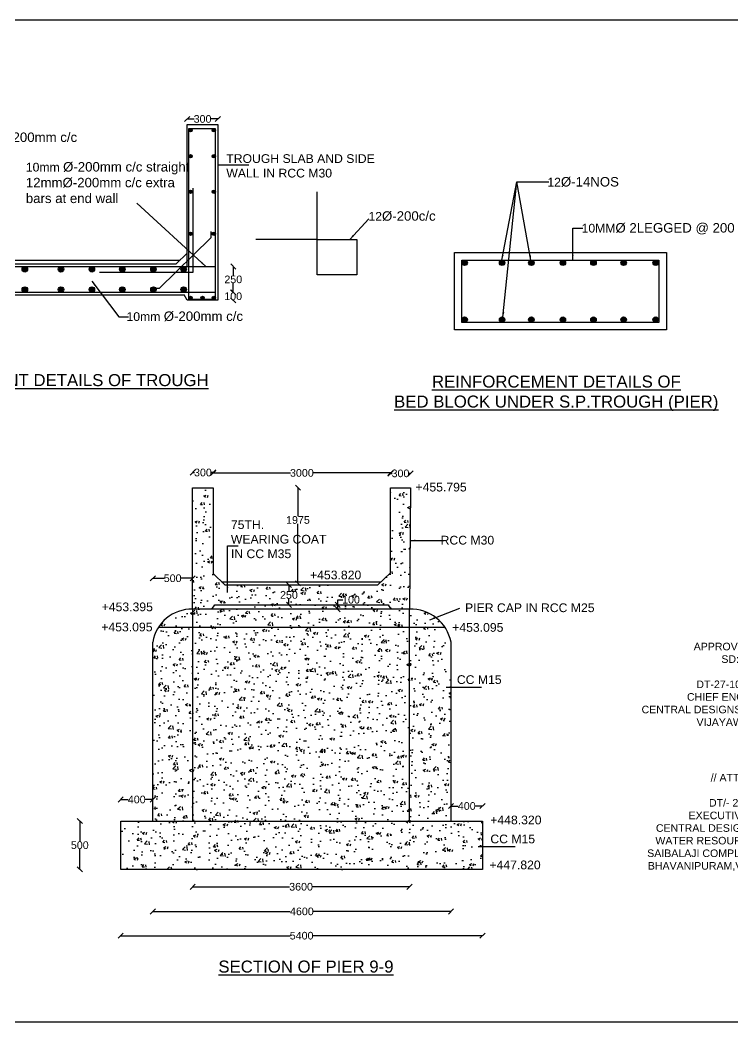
# Model space of a CAD drawing. Header units: millimetres. Extents: x 5124 to 6568637, y 2311 to 91879094.
# Drawn here: x 3815456 to 3828519, y 45935775 to 45954141 of the extents above; entities that cross this region are included whole.
import ezdxf

# ---------------------------------------------------------------- set-up
doc = ezdxf.new("R2010")
doc.units = ezdxf.units.MM
doc.header["$MEASUREMENT"] = 0
doc.layers.add('DRAWING', color=7, linetype='Continuous')
doc.layers.add('TEXT', color=7, linetype='Continuous')
doc.styles.get("Standard").update_dxf_attribs({"font": 'arial.ttf', "height": 140})
doc.dimstyles.get("Standard").update_dxf_attribs({"dimtxt": 200, "dimasz": 110, "dimexe": 0.18, "dimexo": 0.0625, "dimgap": 0.09, "dimtad": 0, "dimtih": 1, "dimtoh": 1, "dimdec": 0, "dimzin": 0, "dimdsep": 46, "dimtxsty": 'Standard', "dimblk": 'OBLIQUE', "dimcen": 0.09, "dimse1": 1, "dimse2": 1, "dimadec": 0, "dimazin": 0, "dimtfac": 1, "dimtdec": 0, "dimtofl": 0, "dimtmove": 0, "dimatfit": 3, "dimfxl": 1, "dimtolj": 1, "dimtzin": 0, "dimarcsym": 0})

# ---------------------------------------------------------------- blocks, each defined once
blk = doc.blocks.new('_Oblique')
at = {"color": 0, "linetype": 'ByBlock', "lineweight": -2}
blk.add_line((-0.5, -0.5), (0.5, 0.5), dxfattribs=at)
blk = doc.blocks.new('*D89')
at = {"layer": 'Defpoints', "color": 0, "linetype": 'Continuous', "transparency": 16777216}
for p in [(3819081, 45952327), (3818518, 45952228), (3819081, 45952228)]:
    blk.add_point(p, dxfattribs=at)
at = {"layer": 'TEXT', "color": 0, "linetype": 'Continuous', "lineweight": -2, "transparency": 16777216}
for p, q in [((3818518, 45952327), (3818645, 45952327)), ((3819081, 45952327), (3818954, 45952327))]:
    blk.add_line(p, q, dxfattribs=at)
at = {"layer": 'TEXT', "color": 0, "linetype": 'Continuous', "lineweight": -2, "transparency": 16777216, "xscale": 95, "yscale": 95, "zscale": 95, "rotation": 180}
blk.add_blockref('_Oblique', (3818518, 45952327), dxfattribs=at)
at = {"layer": 'TEXT', "color": 0, "linetype": 'Continuous', "lineweight": -2, "transparency": 16777216, "xscale": 95, "yscale": 95, "zscale": 95}
blk.add_blockref('_Oblique', (3819081, 45952327), dxfattribs=at)
at = {"layer": 'TEXT', "color": 0, "linetype": 'Continuous', "transparency": 16777216, "insert": (3818800, 45952327), "char_height": 140, "attachment_point": 5}
blk.add_mtext('\\A1;300', dxfattribs=at)
blk = doc.blocks.new('*D90')
at = {"layer": 'Defpoints', "color": 0, "linetype": 'Continuous', "transparency": 16777216}
for p in [(3819025, 45949623), (3819363, 45949623), (3819034, 45949150)]:
    blk.add_point(p, dxfattribs=at)
at = {"layer": 'TEXT', "color": 0, "linetype": 'Continuous', "lineweight": -2, "transparency": 16777216}
for p, q in [((3819363, 45949623), (3819363, 45949458)), ((3819363, 45949150), (3819363, 45949315))]:
    blk.add_line(p, q, dxfattribs=at)
at = {"layer": 'TEXT', "color": 0, "linetype": 'Continuous', "lineweight": -2, "transparency": 16777216, "xscale": 95, "yscale": 95, "zscale": 95}
for p, rotation in [((3819363, 45949623), 90), ((3819363, 45949150), 270)]:
    blk.add_blockref('_Oblique', p, dxfattribs=dict(at, rotation=rotation))
at = {"layer": 'TEXT', "color": 0, "linetype": 'Continuous', "transparency": 16777216, "insert": (3819363, 45949386), "char_height": 140, "attachment_point": 5}
blk.add_mtext('\\A1;250', dxfattribs=at)
blk = doc.blocks.new('*D91')
at = {"layer": 'Defpoints', "color": 0, "linetype": 'Continuous', "transparency": 16777216}
for p in [(3819034, 45949150), (3819081, 45949004), (3819361, 45949150)]:
    blk.add_point(p, dxfattribs=at)
at = {"layer": 'TEXT', "color": 0, "linetype": 'Continuous', "lineweight": -2, "transparency": 16777216}
for p, q in [((3819361, 45949150), (3819361, 45949148)), ((3819361, 45949004), (3819361, 45949005))]:
    blk.add_line(p, q, dxfattribs=at)
at = {"layer": 'TEXT', "color": 0, "linetype": 'Continuous', "lineweight": -2, "transparency": 16777216, "xscale": 95, "yscale": 95, "zscale": 95}
for p, rotation in [((3819361, 45949150), 90), ((3819361, 45949004), 270)]:
    blk.add_blockref('_Oblique', p, dxfattribs=dict(at, rotation=rotation))
at = {"layer": 'TEXT', "color": 0, "linetype": 'Continuous', "transparency": 16777216, "insert": (3819361, 45949077), "char_height": 140, "attachment_point": 5}
blk.add_mtext('\\A1;100', dxfattribs=at)
blk = doc.blocks.new('*D103')
at = {"layer": 'Defpoints', "color": 0, "linetype": 'Continuous', "transparency": 16777216}
for p in [(3818996, 45945846), (3818618, 45945568), (3818996, 45945568)]:
    blk.add_point(p, dxfattribs=at)
at = {"layer": 'DRAWING', "color": 0, "linetype": 'Continuous', "lineweight": -2, "transparency": 16777216}
for p, q in [((3818618, 45945846), (3818652, 45945846)), ((3818996, 45945846), (3818961, 45945846))]:
    blk.add_line(p, q, dxfattribs=at)
at = {"layer": 'DRAWING', "color": 0, "linetype": 'Continuous', "lineweight": -2, "transparency": 16777216, "xscale": 95, "yscale": 95, "zscale": 95, "rotation": 180}
blk.add_blockref('_Oblique', (3818618, 45945846), dxfattribs=at)
at = {"layer": 'DRAWING', "color": 0, "linetype": 'Continuous', "lineweight": -2, "transparency": 16777216, "xscale": 95, "yscale": 95, "zscale": 95}
blk.add_blockref('_Oblique', (3818996, 45945846), dxfattribs=at)
at = {"layer": 'DRAWING', "color": 0, "linetype": 'Continuous', "transparency": 16777216, "insert": (3818807, 45945846), "char_height": 140, "attachment_point": 5}
blk.add_mtext('\\A1;300', dxfattribs=at)
blk = doc.blocks.new('*D104')
at = {"layer": 'Defpoints', "color": 0, "linetype": 'Continuous', "transparency": 16777216}
for p in [(3822244, 45945839), (3818996, 45945568), (3822244, 45945568)]:
    blk.add_point(p, dxfattribs=at)
at = {"layer": 'DRAWING', "color": 0, "linetype": 'Continuous', "lineweight": -2, "transparency": 16777216}
for p, q in [((3818996, 45945839), (3820411, 45945839)), ((3822244, 45945839), (3820829, 45945839))]:
    blk.add_line(p, q, dxfattribs=at)
at = {"layer": 'DRAWING', "color": 0, "linetype": 'Continuous', "lineweight": -2, "transparency": 16777216, "xscale": 95, "yscale": 95, "zscale": 95, "rotation": 180}
blk.add_blockref('_Oblique', (3818996, 45945839), dxfattribs=at)
at = {"layer": 'DRAWING', "color": 0, "linetype": 'Continuous', "lineweight": -2, "transparency": 16777216, "xscale": 95, "yscale": 95, "zscale": 95}
blk.add_blockref('_Oblique', (3822244, 45945839), dxfattribs=at)
at = {"layer": 'DRAWING', "color": 0, "linetype": 'Continuous', "transparency": 16777216, "insert": (3820620, 45945839), "char_height": 140, "attachment_point": 5}
blk.add_mtext('\\A1;3000', dxfattribs=at)
blk = doc.blocks.new('*D105')
at = {"layer": 'Defpoints', "color": 0, "linetype": 'Continuous', "transparency": 16777216}
for p in [(3822610, 45945830), (3822244, 45945568), (3822610, 45945565)]:
    blk.add_point(p, dxfattribs=at)
at = {"layer": 'DRAWING', "color": 0, "linetype": 'Continuous', "lineweight": -2, "transparency": 16777216}
for p, q in [((3822244, 45945830), (3822272, 45945830)), ((3822610, 45945830), (3822581, 45945830))]:
    blk.add_line(p, q, dxfattribs=at)
at = {"layer": 'DRAWING', "color": 0, "linetype": 'Continuous', "lineweight": -2, "transparency": 16777216, "xscale": 95, "yscale": 95, "zscale": 95, "rotation": 180}
blk.add_blockref('_Oblique', (3822244, 45945830), dxfattribs=at)
at = {"layer": 'DRAWING', "color": 0, "linetype": 'Continuous', "lineweight": -2, "transparency": 16777216, "xscale": 95, "yscale": 95, "zscale": 95}
blk.add_blockref('_Oblique', (3822610, 45945830), dxfattribs=at)
at = {"layer": 'DRAWING', "color": 0, "linetype": 'Continuous', "transparency": 16777216, "insert": (3822427, 45945830), "char_height": 140, "attachment_point": 5}
blk.add_mtext('\\A1;300', dxfattribs=at)
blk = doc.blocks.new('*D106')
at = {"layer": 'Defpoints', "color": 0, "linetype": 'Continuous', "transparency": 16777216}
for p in [(3818996, 45945568), (3819178, 45943816), (3820548, 45943816)]:
    blk.add_point(p, dxfattribs=at)
at = {"layer": 'DRAWING', "color": 0, "linetype": 'Continuous', "lineweight": -2, "transparency": 16777216}
for p, q in [((3820548, 45945568), (3820548, 45945048)), ((3820548, 45943816), (3820548, 45944905))]:
    blk.add_line(p, q, dxfattribs=at)
at = {"layer": 'DRAWING', "color": 0, "linetype": 'Continuous', "lineweight": -2, "transparency": 16777216, "xscale": 95, "yscale": 95, "zscale": 95}
for p, rotation in [((3820548, 45945568), 90), ((3820548, 45943816), 270)]:
    blk.add_blockref('_Oblique', p, dxfattribs=dict(at, rotation=rotation))
at = {"layer": 'DRAWING', "color": 0, "linetype": 'Continuous', "transparency": 16777216, "insert": (3820548, 45944976), "char_height": 140, "attachment_point": 5}
blk.add_mtext('\\A1;1975', dxfattribs=at)
blk = doc.blocks.new('*D107')
at = {"layer": 'Defpoints', "color": 0, "linetype": 'Continuous', "transparency": 16777216}
for p in [(3820383, 45943785), (3820383, 45943420), (3820383, 45943420)]:
    blk.add_point(p, dxfattribs=at)
at = {"layer": 'DRAWING', "color": 0, "linetype": 'Continuous', "lineweight": -2, "transparency": 16777216}
for p, q in [((3820383, 45943785), (3820383, 45943674)), ((3820383, 45943420), (3820383, 45943531))]:
    blk.add_line(p, q, dxfattribs=at)
at = {"layer": 'DRAWING', "color": 0, "linetype": 'Continuous', "lineweight": -2, "transparency": 16777216, "xscale": 95, "yscale": 95, "zscale": 95}
for p, rotation in [((3820383, 45943785), 90), ((3820383, 45943420), 270)]:
    blk.add_blockref('_Oblique', p, dxfattribs=dict(at, rotation=rotation))
at = {"layer": 'DRAWING', "color": 0, "linetype": 'Continuous', "transparency": 16777216, "insert": (3820383, 45943602), "char_height": 140, "attachment_point": 5}
blk.add_mtext('\\A1;250', dxfattribs=at)
blk = doc.blocks.new('*D108')
at = {"layer": 'Defpoints', "color": 0, "linetype": 'Continuous', "transparency": 16777216}
for p in [(3821277, 45943420), (3821277, 45943420), (3821277, 45943342)]:
    blk.add_point(p, dxfattribs=at)
at = {"layer": 'DRAWING', "color": 0, "linetype": 'Continuous', "lineweight": -2, "transparency": 16777216}
for p, q in [((3821277, 45943420), (3821277, 45943514)), ((3821277, 45943514), (3821372, 45943514)), ((3821277, 45943342), (3821277, 45943420))]:
    blk.add_line(p, q, dxfattribs=at)
at = {"layer": 'DRAWING', "color": 0, "linetype": 'Continuous', "lineweight": -2, "transparency": 16777216, "xscale": 95, "yscale": 95, "zscale": 95}
for p, rotation in [((3821277, 45943420), 90), ((3821277, 45943342), 270)]:
    blk.add_blockref('_Oblique', p, dxfattribs=dict(at, rotation=rotation))
at = {"layer": 'DRAWING', "color": 0, "linetype": 'Continuous', "transparency": 16777216, "insert": (3821520, 45943514), "char_height": 140, "attachment_point": 5}
blk.add_mtext('\\A1;100', dxfattribs=at)
blk = doc.blocks.new('*D109')
at = {"layer": 'Defpoints', "color": 0, "linetype": 'Continuous', "transparency": 16777216}
for p in [(3818618, 45943908), (3817888, 45942736), (3818618, 45942736)]:
    blk.add_point(p, dxfattribs=at)
at = {"layer": 'DRAWING', "color": 0, "linetype": 'Continuous', "lineweight": -2, "transparency": 16777216}
for p, q in [((3817888, 45943908), (3818098, 45943908)), ((3818618, 45943908), (3818407, 45943908))]:
    blk.add_line(p, q, dxfattribs=at)
at = {"layer": 'DRAWING', "color": 0, "linetype": 'Continuous', "lineweight": -2, "transparency": 16777216, "xscale": 95, "yscale": 95, "zscale": 95, "rotation": 180}
blk.add_blockref('_Oblique', (3817888, 45943908), dxfattribs=at)
at = {"layer": 'DRAWING', "color": 0, "linetype": 'Continuous', "lineweight": -2, "transparency": 16777216, "xscale": 95, "yscale": 95, "zscale": 95}
blk.add_blockref('_Oblique', (3818618, 45943908), dxfattribs=at)
at = {"layer": 'DRAWING', "color": 0, "linetype": 'Continuous', "transparency": 16777216, "insert": (3818252, 45943908), "char_height": 140, "attachment_point": 5}
blk.add_mtext('\\A1;500', dxfattribs=at)
blk = doc.blocks.new('*D110')
at = {"layer": 'Defpoints', "color": 0, "linetype": 'Continuous', "transparency": 16777216}
for p in [(3823930, 45939733), (3823352, 45939458), (3823930, 45939458)]:
    blk.add_point(p, dxfattribs=at)
at = {"layer": 'DRAWING', "color": 0, "linetype": 'Continuous', "lineweight": -2, "transparency": 16777216}
for p, q in [((3823352, 45939733), (3823484, 45939733)), ((3823930, 45939733), (3823798, 45939733))]:
    blk.add_line(p, q, dxfattribs=at)
at = {"layer": 'DRAWING', "color": 0, "linetype": 'Continuous', "lineweight": -2, "transparency": 16777216, "xscale": 95, "yscale": 95, "zscale": 95, "rotation": 180}
blk.add_blockref('_Oblique', (3823352, 45939733), dxfattribs=at)
at = {"layer": 'DRAWING', "color": 0, "linetype": 'Continuous', "lineweight": -2, "transparency": 16777216, "xscale": 95, "yscale": 95, "zscale": 95}
blk.add_blockref('_Oblique', (3823930, 45939733), dxfattribs=at)
at = {"layer": 'DRAWING', "color": 0, "linetype": 'Continuous', "transparency": 16777216, "insert": (3823641, 45939733), "char_height": 140, "attachment_point": 5}
blk.add_mtext('\\A1;400', dxfattribs=at)
blk = doc.blocks.new('*D111')
at = {"layer": 'Defpoints', "color": 0, "linetype": 'Continuous', "transparency": 16777216}
for p in [(3817300, 45939852), (3817300, 45939458), (3817888, 45939458)]:
    blk.add_point(p, dxfattribs=at)
at = {"layer": 'DRAWING', "color": 0, "linetype": 'Continuous', "lineweight": -2, "transparency": 16777216}
for p, q in [((3817300, 45939852), (3817437, 45939852)), ((3817888, 45939852), (3817751, 45939852))]:
    blk.add_line(p, q, dxfattribs=at)
at = {"layer": 'DRAWING', "color": 0, "linetype": 'Continuous', "lineweight": -2, "transparency": 16777216, "xscale": 95, "yscale": 95, "zscale": 95, "rotation": 180}
blk.add_blockref('_Oblique', (3817300, 45939852), dxfattribs=at)
at = {"layer": 'DRAWING', "color": 0, "linetype": 'Continuous', "lineweight": -2, "transparency": 16777216, "xscale": 95, "yscale": 95, "zscale": 95}
blk.add_blockref('_Oblique', (3817888, 45939852), dxfattribs=at)
at = {"layer": 'DRAWING', "color": 0, "linetype": 'Continuous', "transparency": 16777216, "insert": (3817594, 45939852), "char_height": 140, "attachment_point": 5}
blk.add_mtext('\\A1;400', dxfattribs=at)
blk = doc.blocks.new('*D112')
at = {"layer": 'Defpoints', "color": 0, "linetype": 'Continuous', "transparency": 16777216}
for p in [(3817300, 45939458), (3816550, 45938572), (3817300, 45938572)]:
    blk.add_point(p, dxfattribs=at)
at = {"layer": 'DRAWING', "color": 0, "linetype": 'Continuous', "lineweight": -2, "transparency": 16777216}
for p, q in [((3816550, 45939458), (3816550, 45939087)), ((3816550, 45938572), (3816550, 45938943))]:
    blk.add_line(p, q, dxfattribs=at)
at = {"layer": 'DRAWING', "color": 0, "linetype": 'Continuous', "lineweight": -2, "transparency": 16777216, "xscale": 95, "yscale": 95, "zscale": 95}
for p, rotation in [((3816550, 45939458), 90), ((3816550, 45938572), 270)]:
    blk.add_blockref('_Oblique', p, dxfattribs=dict(at, rotation=rotation))
at = {"layer": 'DRAWING', "color": 0, "linetype": 'Continuous', "transparency": 16777216, "insert": (3816550, 45939015), "char_height": 140, "attachment_point": 5}
blk.add_mtext('\\A1;500', dxfattribs=at)
blk = doc.blocks.new('*D113')
at = {"layer": 'Defpoints', "color": 0, "linetype": 'Continuous', "transparency": 16777216}
for p in [(3818618, 45939458), (3822592, 45939458), (3822592, 45938253)]:
    blk.add_point(p, dxfattribs=at)
at = {"layer": 'DRAWING', "color": 0, "linetype": 'Continuous', "lineweight": -2, "transparency": 16777216}
for p, q in [((3818618, 45938253), (3820396, 45938253)), ((3822592, 45938253), (3820814, 45938253))]:
    blk.add_line(p, q, dxfattribs=at)
at = {"layer": 'DRAWING', "color": 0, "linetype": 'Continuous', "lineweight": -2, "transparency": 16777216, "xscale": 95, "yscale": 95, "zscale": 95, "rotation": 180}
blk.add_blockref('_Oblique', (3818618, 45938253), dxfattribs=at)
at = {"layer": 'DRAWING', "color": 0, "linetype": 'Continuous', "lineweight": -2, "transparency": 16777216, "xscale": 95, "yscale": 95, "zscale": 95}
blk.add_blockref('_Oblique', (3822592, 45938253), dxfattribs=at)
at = {"layer": 'DRAWING', "color": 0, "linetype": 'Continuous', "transparency": 16777216, "insert": (3820605, 45938253), "char_height": 140, "attachment_point": 5}
blk.add_mtext('\\A1;3600', dxfattribs=at)
blk = doc.blocks.new('*D114')
at = {"layer": 'Defpoints', "color": 0, "linetype": 'Continuous', "transparency": 16777216}
for p in [(3817888, 45939458), (3823352, 45939458), (3823352, 45937801)]:
    blk.add_point(p, dxfattribs=at)
at = {"layer": 'DRAWING', "color": 0, "linetype": 'Continuous', "lineweight": -2, "transparency": 16777216}
for p, q in [((3817888, 45937801), (3820408, 45937801)), ((3823352, 45937801), (3820832, 45937801))]:
    blk.add_line(p, q, dxfattribs=at)
at = {"layer": 'DRAWING', "color": 0, "linetype": 'Continuous', "lineweight": -2, "transparency": 16777216, "xscale": 95, "yscale": 95, "zscale": 95, "rotation": 180}
blk.add_blockref('_Oblique', (3817888, 45937801), dxfattribs=at)
at = {"layer": 'DRAWING', "color": 0, "linetype": 'Continuous', "lineweight": -2, "transparency": 16777216, "xscale": 95, "yscale": 95, "zscale": 95}
blk.add_blockref('_Oblique', (3823352, 45937801), dxfattribs=at)
at = {"layer": 'DRAWING', "color": 0, "linetype": 'Continuous', "transparency": 16777216, "insert": (3820620, 45937801), "char_height": 140, "attachment_point": 5}
blk.add_mtext('\\A1;4600', dxfattribs=at)
blk = doc.blocks.new('*D115')
at = {"layer": 'Defpoints', "color": 0, "linetype": 'Continuous', "transparency": 16777216}
for p in [(3817300, 45938572), (3823930, 45938572), (3823930, 45937356)]:
    blk.add_point(p, dxfattribs=at)
at = {"layer": 'DRAWING', "color": 0, "linetype": 'Continuous', "lineweight": -2, "transparency": 16777216}
for p, q in [((3817300, 45937356), (3820406, 45937356)), ((3823930, 45937356), (3820824, 45937356))]:
    blk.add_line(p, q, dxfattribs=at)
at = {"layer": 'DRAWING', "color": 0, "linetype": 'Continuous', "lineweight": -2, "transparency": 16777216, "xscale": 95, "yscale": 95, "zscale": 95, "rotation": 180}
blk.add_blockref('_Oblique', (3817300, 45937356), dxfattribs=at)
at = {"layer": 'DRAWING', "color": 0, "linetype": 'Continuous', "lineweight": -2, "transparency": 16777216, "xscale": 95, "yscale": 95, "zscale": 95}
blk.add_blockref('_Oblique', (3823930, 45937356), dxfattribs=at)
at = {"layer": 'DRAWING', "color": 0, "linetype": 'Continuous', "transparency": 16777216, "insert": (3820615, 45937356), "char_height": 140, "attachment_point": 5}
blk.add_mtext('\\A1;5400', dxfattribs=at)

msp = doc.modelspace()

# ---------------------------------------------------------------- hatches: boundary and pattern name
at = {"layer": 'DRAWING', "linetype": 'Continuous'}
for points in [[(3818610.5, 45952122.3, 1), (3818549.3, 45952122.3, 1)], [(3819037.2, 45952122.3, 1), (3818975.9, 45952122.3, 1)], [(3818610.5, 45951642.9, 1), (3818549.3, 45951642.9, 1)], [(3819037.2, 45951642.9, 1), (3818975.9, 45951642.9, 1)], [(3818610.5, 45950994, 1), (3818549.3, 45950994, 1)], [(3819037.2, 45950994, 1), (3818975.9, 45950994, 1)], [(3818610.5, 45950224.7, 1), (3818549.3, 45950224.7, 1)], [(3819037.2, 45950224.7, 1), (3818975.9, 45950224.7, 1)], [(3823653.1, 45949691, 0.3893795), (3823607, 45949741.2), (3823598.4, 45949741.2, 0.3893795), (3823552.3, 45949691, 0.2952176), (3823582, 45949645), (3823623.4, 45949645, 0.2952176)], [(3824339, 45949691, 0.3893795), (3824292.9, 45949741.2), (3824284.3, 45949741.2, 0.3893795), (3824238.2, 45949691, 0.2952176), (3824267.9, 45949645), (3824309.2, 45949645, 0.2952176)], [(3824876, 45949691, 0.3893795), (3824829.9, 45949741.2), (3824821.2, 45949741.2, 0.3893795), (3824775.1, 45949691, 0.2952176), (3824804.9, 45949645), (3824846.2, 45949645, 0.2952176)], [(3825453.2, 45949691, 0.3893795), (3825407.1, 45949741.2), (3825398.5, 45949741.2, 0.3893795), (3825352.4, 45949691, 0.2952176), (3825382.1, 45949645), (3825423.4, 45949645, 0.2952176)], [(3826013.6, 45949691, 0.3893795), (3825967.5, 45949741.2), (3825958.9, 45949741.2, 0.3893795), (3825912.8, 45949691, 0.2952176), (3825942.6, 45949645), (3825983.9, 45949645, 0.2952176)], [(3826566.3, 45949691, 0.3893795), (3826520.2, 45949741.2), (3826511.6, 45949741.2, 0.3893795), (3826465.5, 45949691, 0.2952176), (3826495.2, 45949645), (3826536.6, 45949645, 0.2952176)], [(3827154.2, 45949691, 0.3893795), (3827108.1, 45949741.2), (3827099.5, 45949741.2, 0.3893795), (3827053.4, 45949691, 0.2952176), (3827083.1, 45949645), (3827124.4, 45949645, 0.2952176)], [(3815593.5, 45949572.4, 0.3893795), (3815547.4, 45949622.6), (3815538.8, 45949622.6, 0.3893795), (3815492.7, 45949572.4, 0.2952176), (3815522.4, 45949526.5), (3815563.8, 45949526.5, 0.2952176)], [(3816256, 45949572.4, 0.3893795), (3816209.9, 45949622.6), (3816201.3, 45949622.6, 0.3893795), (3816155.2, 45949572.4, 0.2952176), (3816184.9, 45949526.5), (3816226.2, 45949526.5, 0.2952176)], [(3816822.5, 45949572.4, 0.3893795), (3816776.4, 45949622.6), (3816767.7, 45949622.6, 0.3893795), (3816721.6, 45949572.4, 0.2952176), (3816751.4, 45949526.5), (3816792.7, 45949526.5, 0.2952176)], [(3817379.3, 45949572.4, 0.3893795), (3817333.2, 45949622.6), (3817324.6, 45949622.6, 0.3893795), (3817278.5, 45949572.4, 0.2952176), (3817308.2, 45949526.5), (3817349.6, 45949526.5, 0.2952176)], [(3817950.3, 45949572.4, 0.3893795), (3817904.2, 45949622.6), (3817895.6, 45949622.6, 0.3893795), (3817849.5, 45949572.4, 0.2952176), (3817879.2, 45949526.5), (3817920.5, 45949526.5, 0.2952176)], [(3818504.1, 45949572.4, 0.3893795), (3818458, 45949622.6), (3818449.4, 45949622.6, 0.3893795), (3818403.3, 45949572.4, 0.2952176), (3818433, 45949526.5), (3818474.3, 45949526.5, 0.2952176)], [(3815593.5, 45949200.5, 0.3893795), (3815547.4, 45949250.8), (3815538.8, 45949250.8, 0.3893795), (3815492.7, 45949200.5, 0.2952176), (3815522.4, 45949154.6), (3815563.8, 45949154.6, 0.2952176)], [(3816256, 45949200.5, 0.3893795), (3816209.9, 45949250.8), (3816201.3, 45949250.8, 0.3893795), (3816155.2, 45949200.5, 0.2952176), (3816184.9, 45949154.6), (3816226.2, 45949154.6, 0.2952176)], [(3816822.5, 45949200.5, 0.3893795), (3816776.4, 45949250.8), (3816767.7, 45949250.8, 0.3893795), (3816721.6, 45949200.5, 0.2952176), (3816751.4, 45949154.6), (3816792.7, 45949154.6, 0.2952176)], [(3817379.3, 45949200.5, 0.3893795), (3817333.2, 45949250.8), (3817324.6, 45949250.8, 0.3893795), (3817278.5, 45949200.5, 0.2952176), (3817308.2, 45949154.6), (3817349.6, 45949154.6, 0.2952176)], [(3817950.3, 45949200.5, 0.3893795), (3817904.2, 45949250.8), (3817895.6, 45949250.8, 0.3893795), (3817849.5, 45949200.5, 0.2952176), (3817879.2, 45949154.6), (3817920.5, 45949154.6, 0.2952176)], [(3818504.1, 45949200.5, 0.3893795), (3818458, 45949250.8), (3818449.4, 45949250.8, 0.3893795), (3818403.3, 45949200.5, 0.2952176), (3818433, 45949154.6), (3818474.3, 45949154.6, 0.2952176)], [(3818610.5, 45949046.7, 1), (3818549.3, 45949046.7, 1)], [(3818830.3, 45949046.7, 1), (3818769, 45949046.7, 1)], [(3819037.2, 45949046.7, 1), (3818975.9, 45949046.7, 1)], [(3823653.1, 45948647.6, 0.3893795), (3823607, 45948697.8), (3823598.4, 45948697.8, 0.3893795), (3823552.3, 45948647.6, 0.2952176), (3823582, 45948601.6), (3823623.4, 45948601.6, 0.2952176)], [(3824339, 45948647.6, 0.3893795), (3824292.9, 45948697.8), (3824284.3, 45948697.8, 0.3893795), (3824238.2, 45948647.6, 0.2952176), (3824267.9, 45948601.6), (3824309.2, 45948601.6, 0.2952176)], [(3824876, 45948647.6, 0.3893795), (3824829.9, 45948697.8), (3824821.2, 45948697.8, 0.3893795), (3824775.1, 45948647.6, 0.2952176), (3824804.9, 45948601.6), (3824846.2, 45948601.6, 0.2952176)], [(3825453.2, 45948647.6, 0.3893795), (3825407.1, 45948697.8), (3825398.5, 45948697.8, 0.3893795), (3825352.4, 45948647.6, 0.2952176), (3825382.1, 45948601.6), (3825423.4, 45948601.6, 0.2952176)], [(3826013.6, 45948647.6, 0.3893795), (3825967.5, 45948697.8), (3825958.9, 45948697.8, 0.3893795), (3825912.8, 45948647.6, 0.2952176), (3825942.6, 45948601.6), (3825983.9, 45948601.6, 0.2952176)], [(3826566.3, 45948647.6, 0.3893795), (3826520.2, 45948697.8), (3826511.6, 45948697.8, 0.3893795), (3826465.5, 45948647.6, 0.2952176), (3826495.2, 45948601.6), (3826536.6, 45948601.6, 0.2952176)], [(3827154.2, 45948647.6, 0.3893795), (3827108.1, 45948697.8), (3827099.5, 45948697.8, 0.3893795), (3827053.4, 45948647.6, 0.2952176), (3827083.1, 45948601.6), (3827124.4, 45948601.6, 0.2952176)]]:
    msp.add_hatch(color=256, dxfattribs=at).paths.add_polyline_path(points)
h = msp.add_hatch(dxfattribs=at)
h.set_pattern_fill('AR-CONC', color=256, scale=65, style=0)
h.set_pattern_definition([(50, (0, 0), (466.2191187, -40.7888877), [48.75, -536.25]), (355, (0, 0), (-90.188367, 488.924887), [39, -429]), (100.4514, (38.85, -3.4), (376.031098, 448.1357023), [41.4311235, -455.742373]), (46.1842, (0, 130), (693.7066816, -107.587359), [73.125, -804.375]), (96.6356, (57.8, 121.03), (607.530759, 633.176616), [62.146687, -683.61345]), (351.1842, (0, 130), (607.530264, 633.177091), [58.5, -643.5]), (21, (65, 97.5), (387.989584, -261.702279), [48.75, -536.25]), (326, (65, 97.5), (158.1549657, 471.3475293), [39, -429]), (71.4514, (97.33, 75.7), (546.1447086, 209.644823), [41.4311235, -455.742373]), (37.5, (0, 0), (7.90390596, 216.381005), [0, -423.8, 0, -435.5, 0, -430.625]), (7.5, (0, 0), (170.9951993, 256.3676127), [0, -248.3, 0, -414.05, 0, -164.125]), (327.5, (-144.95, 0), (346.9845835, -14.6606666), [0, -162.5, 0, -507, 0, -672.75]), (317.5, (-209.95, 0), (379.07101, 65.0682385), [0, -211.25, 0, -336.7, 0, -477.75])])
h.paths.add_polyline_path([(3822592.5, 45943009.5), (3818617.5, 45943009.5), (3818617.5, 45939458.5), (3822592.5, 45939458.5)])
h.paths.add_polyline_path([(3823929.5, 45939458.5), (3817300.5, 45939458.5), (3817300.5, 45938571.5), (3823929.5, 45938571.5)])
h.paths.add_polyline_path([(3818617.5, 45943009.5), (3817991.2, 45943009.5, 0.1028749), (3817887.5, 45942736), (3817887.5, 45939458.5), (3818617.5, 45939458.5)])
h.paths.add_polyline_path([(3823352.5, 45942736, 0.099905), (3823240.3, 45943009.5), (3822592.5, 45943009.5), (3822592.5, 45939458.5), (3823352.5, 45939458.5)])
h.paths.add_polyline_path([(3822592.5, 45943341.5), (3822592.5, 45943009.5), (3823240.3, 45943009.5, 0.2600621)])
h.paths.add_polyline_path([(3822592.5, 45943341.5), (3818617.5, 45943341.5), (3818617.5, 45943009.5), (3822592.5, 45943009.5)])
h.paths.add_polyline_path([(3818617.5, 45943341.5, 0.2639009), (3817991.2, 45943009.5), (3818617.5, 45943009.5)])
h.paths.add_polyline_path([(3822610, 45945567.5), (3822243.5, 45945567.5), (3822243.5, 45944010), (3822012, 45943785), (3819208.5, 45943785), (3818996, 45943998), (3818996, 45945568.5), (3818617.5, 45945568.5), (3818617.5, 45943341.5), (3818971, 45943341.5), (3819027.5, 45943419.5), (3822200.5, 45943419.5), (3822249.5, 45943341.5), (3822592.5, 45943341.5, -0.0008361), (3822595, 45943341.6)])
h.paths.add_polyline_path([(3822200.5, 45943419.5), (3819027.5, 45943419.5), (3818971, 45943341.5), (3822249.5, 45943341.5)], flags=16)

# ---------------------------------------------------------------- linework, layer by layer
msp.add_line((3811117.6, 45949150.1), (3819033.9, 45949150.1), dxfattribs=at)
for points in [[(3839827.2, 45954140.8), (3806984.1, 45954140.8), (3806984.1, 45935774.9), (3839827.2, 45935774.9)], [(3820901.8, 45950119.8), (3821625.6, 45950119.8), (3821625.6, 45949472.8), (3820901.8, 45949472.8)], [(3823415, 45949879.2), (3827301.7, 45949879.2), (3827301.7, 45948459.2), (3823415, 45948459.2)], [(3823553, 45949741.2), (3827163.7, 45949741.2), (3827163.7, 45948597.2), (3823553, 45948597.2)], [(3818617.5, 45939458.5), (3822592.5, 45939458.5), (3822592.5, 45943341.5), (3818617.5, 45943341.5)], [(3817300.5, 45939458.5), (3823929.5, 45939458.5), (3823929.5, 45938571.5), (3817300.5, 45938571.5)]]:
    msp.add_lwpolyline(points, close=True, dxfattribs=at)
for points in [[(3818518.2, 45949622.6), (3818518.2, 45952228), (3819081.1, 45952228), (3819081.1, 45949003.6), (3818518.2, 45949003.6), (3818460, 45949100.6)], [(3819030.5, 45949016), (3818549.6, 45949016), (3818549.6, 45952151.6), (3819033.9, 45952151.6), (3819033.9, 45949016), (3819030.5, 45949016)], [(3816911.2, 45949517), (3818625.3, 45949517), (3818625.3, 45951058.4)], [(3820901.8, 45950119.8), (3820901.8, 45950988.7)], [(3818949, 45950266.2), (3818949, 45950147.8), (3818007.4, 45949217.8), (3817875.3, 45949217.8)], [(3820901.8, 45950119.8), (3819774.6, 45950119.8)], [(3811640.4, 45949861.6), (3811827.8, 45949672.8), (3818318.7, 45949672.8), (3818518.2, 45949867.8)], [(3811759.4, 45949741.6), (3818389.2, 45949741.6)], [(3811117.6, 45949622.6), (3819025.2, 45949622.6)], [(3811677.3, 45949100.6), (3818460, 45949100.6)], [(3818617.5, 45943341.5), (3818617.5, 45945568.5), (3818996, 45945568.5), (3818996, 45943998), (3819208.5, 45943785), (3822012, 45943785), (3822243.5, 45944010), (3822243.5, 45945567.5), (3822610, 45945567.5), (3822595, 45943341.6)], [(3819147.8, 45943845.8), (3822074.6, 45943845.8)], [(3818971, 45943341.5), (3819027.5, 45943419.5), (3822200.5, 45943419.5), (3822249.5, 45943341.5)], [(3817991.2, 45943009.5), (3823240.3, 45943009.5)], [(3817887.5, 45939458.5), (3817887.5, 45942736)], [(3823352.5, 45939458.5), (3823352.5, 45942736)]]:
    msp.add_lwpolyline(points, dxfattribs=at)
for centre, radius in [((3818579.9, 45952122.3), 30.6), ((3819006.6, 45952122.3), 30.6), ((3818579.9, 45951642.9), 30.6), ((3819006.6, 45951642.9), 30.6), ((3818579.9, 45950994), 30.6), ((3819006.6, 45950994), 30.6), ((3818579.9, 45950224.7), 30.6), ((3819006.6, 45950224.7), 30.6), ((3823602.7, 45949691), 50.4), ((3824288.6, 45949691), 50.4), ((3824825.5, 45949691), 50.4), ((3825402.8, 45949691), 50.4), ((3825963.2, 45949691), 50.4), ((3826515.9, 45949691), 50.4), ((3827103.8, 45949691), 50.4), ((3815543.1, 45949572.4), 50.4), ((3816205.6, 45949572.4), 50.4), ((3816772, 45949572.4), 50.4), ((3817328.9, 45949572.4), 50.4), ((3817899.9, 45949572.4), 50.4), ((3818453.7, 45949572.4), 50.4), ((3815543.1, 45949200.5), 50.4), ((3816205.6, 45949200.5), 50.4), ((3816772, 45949200.5), 50.4), ((3817328.9, 45949200.5), 50.4), ((3817899.9, 45949200.5), 50.4), ((3818453.7, 45949200.5), 50.4), ((3818579.9, 45949046.7), 30.6), ((3818799.6, 45949046.7), 30.6), ((3819006.6, 45949046.7), 30.6), ((3823602.7, 45948647.6), 50.4), ((3824288.6, 45948647.6), 50.4), ((3824825.5, 45948647.6), 50.4), ((3825402.8, 45948647.6), 50.4), ((3825963.2, 45948647.6), 50.4), ((3826515.9, 45948647.6), 50.4), ((3827103.8, 45948647.6), 50.4)]:
    msp.add_circle(centre, radius, dxfattribs=at)
for centre, radius, start, end in [((3818596.9, 45942623.5), 718.3, 88.36008, 170.98808), ((3822618.8, 45942594.9), 747.1, 10.8898, 92.02079)]:
    msp.add_arc(centre, radius, start, end, dxfattribs=at)

# ---------------------------------------------------------------- texts
at = {"layer": 'TEXT', "linetype": 'Continuous', "attachment_point": 1}
for s, insert, char_height, width in [('10mm {\\H1.0833x;Ø-200mm c/c}', (3814366.1, 45952079.4), 160, 2310.438), ('TROUGH SLAB AND SIDE \\PWALL IN RCC M30', (3819235.2, 45951681.2), 160, 3390.808), ('10mm {\\H1.0833x;Ø-200mm c/c straight\\P12mmØ-200mm c/c extra\\Pbars at end wall}', (3815561.7, 45951537.1), 160, 3016.294), ('12{\\H1.0833x;Ø-14NOS}', (3825118.1, 45951262.7), 160, 2310.438), ('12{\\H1.0833x;Ø-200c/c}', (3821839.6, 45950635.4), 160, 2310.438), ('10MM{\\H1.0833x;Ø 2LEGGED @ 200 C/C}', (3825745.1, 45950418.6), 160, 3485.078), ('10mm {\\H1.0833x;Ø-200mm c/c}', (3817406.3, 45948798.7), 160, 2310.438), ('\\pi80.194;{\\LREINFORCEMENT DETAILS OF TROUGH}', (3812855.6, 45947650.6), 220, 6087.783), ('\\pi783.41;{\\LREINFORCEMENT DETAILS OF \\P\\pi89.349;BED BLOCK UNDER S.P.TROUGH (PIER)}', (3822220.6, 45947624.3), 220, 6087.783), ('+455.795', (3822701.7, 45945659.2), 160, 931.15), ('75TH. \\PWEARING COAT\\PIN CC M35', (3819319.4, 45944970.5), 160, 1748.067), ('RCC M30', (3823162.2, 45944686.4), 160, 1281.774), ('+453.820', (3820769.4, 45944048.2), 160, 931.15), ('+453.395', (3816951.3, 45943463.5), 160, 931.15), ('PIER CAP IN RCC M25', (3823610.7, 45943447.7), 160, 2528.612), ('+453.095', (3816944.8, 45943094.7), 160, 931.15), ('+453.095', (3823374.7, 45943087.2), 160, 931.15), ('CC M15', (3823460, 45942130.2), 160, 931.15), ('+448.320', (3824072.2, 45939557.5), 160, 931.15), ('CC M15', (3824073.7, 45939209.3), 160, 931.15), ('+447.820', (3824057.1, 45938733.7), 160, 931.15), ('\\pi1452.3;{\\LSECTION OF PIER 9-9}', (3817637.3, 45936900.3), 220, 6087.783)]:
    msp.add_mtext(s, dxfattribs=dict(at, insert=insert, char_height=char_height, width=width))
at = {"layer": 'TEXT', "char_height": 138.563, "width": 6954.896, "attachment_point": 1}
for s, insert in [('\\pi2784.3;APPROVED BY\\P\\pi3291.2;SD:-  \\P\\pi3477.4;\\P\\pi2833;DT-27-10-2016\\P\\pi2660.7;CHIEF ENGINEER                \\P\\pi1775.2; CENTRAL DESIGNS ORGANISATION\\P\\pi2835.5;VIJAYAWADA.', (3825015.6, 45942726.6)), ('\\pi2810.6;// ATTESTED //\\P\\pi3477.4;\\P\\pi2779.2;DT/- 28-10-2016\\P\\pi2405.3;EXECUTIVE ENGINEER                \\P\\pi1806.9;CENTRAL DESIGNS ORGANISATION\\P\\pi1797.4;WATER RESOURCES DEPARTMENT\\P\\pi1647.5;SAIBALAJI COMPLEX,NEAR IRON YARD\\P\\pi1658.8;BHAVANIPURAM,VIJAYAWADA-520 012.', (3825300.5, 45940323))]:
    msp.add_mtext(s, dxfattribs=dict(at, insert=insert))

# ---------------------------------------------------------------- dimensions: what is measured, and where the dimension line sits
at = {"layer": 'DRAWING', "linetype": 'Continuous'}
for base, p1, p2, text, picture, middle in [((3818996, 45945846.3), (3818617.5, 45945568.5), (3818996, 45945568.5), '300', '*D103', (3818806.8, 45945846.3)), ((3822243.5, 45945839.4), (3818996, 45945568.5), (3822243.5, 45945567.5), '3000', '*D104', (3820619.8, 45945839.4)), ((3822610, 45945829.8), (3822243.5, 45945567.5), (3822610, 45945565), '300', '*D105', (3822426.7, 45945829.8)), ((3818617.5, 45943908.2), (3817887.5, 45942736), (3818617.5, 45942736), '500', '*D109', (3818252.5, 45943908.2)), ((3817300.5, 45939852.4), (3817887.5, 45939458.5), (3817300.5, 45939458.5), '400', '*D111', (3817594, 45939852.4)), ((3823929.5, 45939732.7), (3823352.5, 45939458.5), (3823929.5, 45939458.5), '400', '*D110', (3823641, 45939732.7)), ((3823352.5, 45937801), (3817887.5, 45939458.5), (3823352.5, 45939458.5), '4600', '*D114', (3820620, 45937801)), ((3822592.5, 45938253.2), (3818617.5, 45939458.5), (3822592.5, 45939458.5), '3600', '*D113', (3820605, 45938253.2)), ((3823929.5, 45937356.1), (3817300.5, 45938571.5), (3823929.5, 45938571.5), '5400', '*D115', (3820615, 45937356.1))]:
    dim = msp.add_linear_dim(base=base, p1=p1, p2=p2, text=text, dimstyle='Standard', override={"dimasz": 95, "dimarcsym": 1}, dxfattribs=at)
    dim.commit()
    dim.dimension.update_dxf_attribs({"geometry": picture, "text_midpoint": middle})
dim = msp.add_linear_dim(base=(3820548, 45943816), p1=(3818996, 45945568.5), p2=(3819177.6, 45943816), angle=90, text='1975', dimstyle='Standard', override={"dimasz": 95, "dimarcsym": 1}, dxfattribs=at)
dim.commit()
dim.dimension.update_dxf_attribs({"geometry": '*D106', "text_midpoint": (3820548, 45944976.3), "dimtype": 160})
for base, p1, p2, text, picture, middle in [((3820383.5, 45943419.5), (3820383.5, 45943785), (3820383.5, 45943419.5), '250', '*D107', (3820383.5, 45943602.2)), ((3821277.2, 45943419.5), (3821277.2, 45943341.5), (3821277.2, 45943419.5), '100', '*D108', (3821520.1, 45943514.5)), ((3816550.3, 45938571.5), (3817300.5, 45939458.5), (3817300.5, 45938571.5), '500', '*D112', (3816550.3, 45939015))]:
    dim = msp.add_linear_dim(base=base, p1=p1, p2=p2, angle=90, text=text, dimstyle='Standard', override={"dimasz": 95, "dimarcsym": 1}, dxfattribs=at)
    dim.commit()
    dim.dimension.update_dxf_attribs({"geometry": picture, "text_midpoint": middle})
at = {"layer": 'TEXT', "linetype": 'Continuous'}
dim = msp.add_linear_dim(base=(3819081.1, 45952326.6), p1=(3818518.2, 45952228), p2=(3819081.1, 45952228), text='300', dimstyle='Standard', override={"dimasz": 95, "dimarcsym": 1}, dxfattribs=at)
dim.commit()
dim.dimension.update_dxf_attribs({"geometry": '*D89', "text_midpoint": (3818799.6, 45952326.6)})
for base, p1, p2, text, picture, middle in [((3819363, 45949622.6), (3819033.9, 45949150.1), (3819025.2, 45949622.6), '250', '*D90', (3819363, 45949386.4)), ((3819360.6, 45949150.1), (3819081.1, 45949003.6), (3819033.9, 45949150.1), '100', '*D91', (3819360.6, 45949076.8))]:
    dim = msp.add_linear_dim(base=base, p1=p1, p2=p2, angle=90, text=text, dimstyle='Standard', override={"dimasz": 95, "dimarcsym": 1}, dxfattribs=at)
    dim.commit()
    dim.dimension.update_dxf_attribs({"geometry": picture, "text_midpoint": middle})

# ---------------------------------------------------------------- leaders
at = {"layer": 'DRAWING', "linetype": 'Continuous'}
for points in [[(3819081.1, 45951483.9), (3819646.3, 45951483.9)], [(3824284.3, 45949741.2), (3824557.4, 45951174.8), (3825142.1, 45951174.8)], [(3824304.7, 45948695.4), (3824557.4, 45951174.8)], [(3824816.6, 45949740.6), (3824557.4, 45951174.8)], [(3818859.4, 45949622.6), (3817596.8, 45950785.8)], [(3821498.5, 45950119.8), (3821848.2, 45950499.7)], [(3825583.9, 45949741.2), (3825583.9, 45950325.9), (3825766, 45950325.9)], [(3816770.7, 45949351.9), (3817268.8, 45948698.6), (3817443.7, 45948698.6)], [(3822603.5, 45944599.6), (3823230, 45944599.6)], [(3819255.5, 45943646.5), (3819255.5, 45944504), (3819450, 45944504)], [(3822962, 45943145.5), (3823516, 45943361)], [(3823264, 45941913.5), (3823910, 45941913.5)], [(3823851.5, 45938991.5), (3824526.5, 45938991.5)]]:
    msp.add_leader(points, dimstyle='Standard', override={"dimasz": 95, "dimgap": 0.09, "dimtad": 0, "dimarcsym": 1}, dxfattribs=at)

doc.saveas('drawing.dxf')
